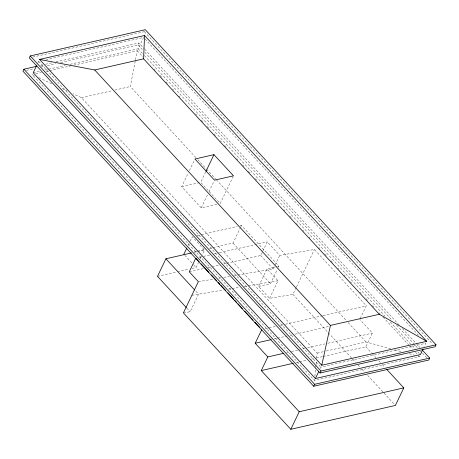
<?xml version="1.0" encoding="UTF-8"?>
<svg xmlns="http://www.w3.org/2000/svg" width="459" height="459" viewBox="0 0 459 459"><rect width="100%" height="100%" fill="white"/><g stroke="black" fill="none" stroke-linecap="round" stroke-linejoin="round"><path stroke-width="0.34" stroke-dasharray="2.29 1.72" d="M418.465 355.49L419.434 356.54L314.467 380.477L314.604 379.077M314.88 376.271L315.706 367.854M315.781 367.154L315.987 365.054M316.056 364.348L316.4 360.843M316.676 358.043L317.158 353.132L81.45 97.687L73.038 93.745M195.895 157.592L130.333 86.539L135.348 60.548M135.48 59.848L137.241 50.714L73.979 65.138M37.724 63.267L38.631 61.38L40.019 61.064M60.605 62.579L138.01 44.93L138.945 42.98L144.292 48.774M32.796 57.1L144.367 31.66L145.067 30.196M70.049 64.3L138.176 48.763L143.598 37.449L46.279 59.636M216.826 204.324L201.22 207.881L181.684 186.71L188.167 173.181M189.401 170.599L194.65 159.646M205.626 172.068L200.686 182.378L220.217 203.549L233.189 176.486M201.22 207.881L207.703 194.352M208.937 191.77L214.187 180.817M188.052 245.49L189.854 241.727M190.152 241.101L192.258 236.712L204.502 249.977L202.396 254.366M191.948 268.481L196.085 267.54L198.489 262.525M200.29 258.761L202.098 254.997M183.405 312.895L190.175 311.747L198.586 294.185L195.706 291.063M212.936 247.642L233.023 243.063L240.539 227.377M240.837 226.752L241.44 225.495L278.929 266.128L278.326 267.379M226.723 263.265L260.712 255.514L262.496 251.79M262.795 251.171L267.258 241.859L279.72 255.365L314.409 249.495L366.322 305.757L360.074 318.798M296.21 287.483L292.905 294.38L269.576 298.327L258.583 286.41L266.995 268.848L276.938 266.581M237.888 274.987L273.174 269.02L279.72 255.365M258.583 286.41L270.512 283.691L277.127 269.892M269.576 298.327L277.993 280.765L266.995 268.848M296.508 286.858L314.409 249.495M320.221 368.462L320.824 367.206L425.791 343.275L424.288 346.419M323.314 356.442L365.84 346.746L372.387 333.085L359.776 319.418M40.621 65.396L42.716 64.92M45.504 64.289L52.475 62.694M55.964 61.902L138.945 42.98M26.438 70.37L34.109 68.62M41.08 67.031L43.869 66.394M47.357 65.603L55.723 63.692M33.209 72.7L40.157 71.116M45.022 70.003L47.805 69.372M48.499 69.211L65.184 65.407M35.745 73.859L41.31 72.591M46.175 71.484L48.958 70.847M49.652 70.686L70.508 65.935M81.45 97.687L112.18 90.681M114.968 90.044L130.333 86.539M181.684 186.71L199.326 182.688M197.106 235.605L200.572 234.819M201.266 234.658L237.286 226.448M240.051 225.811L241.44 225.495M194.232 251.905L197.003 251.274M197.697 251.113L204.622 249.535M209.47 248.428L212.242 247.797M194.163 252.335L196.922 251.704M197.611 251.549L204.502 249.977M199.286 257.356L202.769 256.558M203.463 256.403L209.729 254.974M213.905 254.022L218.782 252.909M219.477 252.748L267.258 241.859M157.5 276.341L176.79 271.94M177.478 271.785L189.194 269.112M189.263 271.808L203.83 268.486M207.99 267.54L211.461 266.748M212.156 266.587L219.092 265.009M223.946 263.902L226.029 263.426M277.603 266.427L278.929 266.128M265.222 328.81L275.664 326.429M280.541 325.316L284.718 324.364M285.412 324.209L322.413 315.769M323.107 315.614L366.322 305.757M274.023 338.971L276.811 338.335M277.506 338.18L287.271 335.954M290.059 335.317L292.148 334.841M294.936 334.204L329.097 326.412M286.628 352.638L290.811 351.686M291.511 351.525L299.876 349.62M302.665 348.983L306.847 348.025M307.547 347.87L324.978 343.894M327.766 343.257L372.387 333.085M317.158 353.132L323.446 351.697M326.24 351.06L366.041 341.984L390.684 348.702M296.124 362.644L298.912 362.008M299.607 361.847L307.278 360.097M311.46 359.145L313.549 358.668M316.337 358.031L322.614 356.603M198.363 281.671L213.183 279.164M218.828 278.211L220.945 277.85M223.768 277.374L229.42 276.421M234.36 275.584L237.183 275.107M191.816 295.332L223.602 289.956M228.548 289.124L231.37 288.642M232.076 288.527L239.145 287.328M244.085 286.496L247.619 285.9M248.325 285.779L277.993 280.765M394.792 349.827L401.636 351.692M409.17 353.746L414.643 355.237M418.069 356.167L419.434 356.54M34.213 75.563L32.273 74.651L314.467 380.477M38.74 77.68L52.332 84.049M62.04 88.593L67.215 91.02M144.367 31.66L432.682 344.124M145.055 39.026L418.992 335.902M144.78 49.302L399.06 324.88M402.463 328.569L419.968 347.538M138.01 44.93L142.869 50.203M144.815 52.309L391.808 319.98M396.668 325.253L418.063 348.433M420.49 351.072L421.953 352.65M422.435 353.178L426.813 357.917M138.176 48.763L144.006 55.08M144.493 55.608L384.912 316.165M390.259 321.954L411.625 345.116M412.113 345.644L415.028 348.8M417.942 351.961L419.4 353.539M137.241 50.714L143.07 57.031M154.241 69.137L155.211 70.193M160.071 75.454L161.528 77.037M165.9 81.771L167.839 83.877M172.699 89.144L173.668 90.193M179.01 95.983L179.985 97.038M195.528 113.884L196.498 114.934M201.352 120.201L202.809 121.778M207.181 126.518L209.126 128.618M213.98 133.885L215.437 135.462M220.297 140.729L221.267 141.779M224.669 145.463L226.126 147.046M236.81 158.625L237.785 159.675M242.639 164.942L244.096 166.519M248.468 171.259L250.413 173.364M255.267 178.626L256.724 180.203M261.584 185.47L262.554 186.52M277.609 202.838L278.579 203.894M283.926 209.683L284.896 210.733M289.755 216L291.213 217.577M296.554 223.367L297.524 224.422M302.865 230.211L303.841 231.261M309.182 237.056L310.152 238.106M318.896 247.585L319.866 248.635M324.725 253.896L326.183 255.479M331.037 260.741L332.494 262.318M337.835 268.113L338.811 269.163M344.152 274.952L345.122 276.008M350.464 281.797L351.439 282.847M360.177 292.326L361.153 293.376M366.007 298.643L367.464 300.22M372.324 305.482L373.781 307.065M379.123 312.854L380.092 313.904M383.007 317.066L409.239 345.489M409.721 346.017L412.635 349.173M415.55 352.334L417.977 354.962M197.835 159.692L206.091 168.642M206.579 169.17L215.805 179.165M216.292 179.693L346.212 320.497M348.146 322.591L366.041 341.984M365.84 346.746L371.606 352.994M372.088 353.516L375.932 357.681M378.813 360.803L380.253 362.369M382.175 364.452L384.579 367.051M260.712 255.514L273.174 269.02M292.905 294.38L352.156 358.599M352.644 359.127L355.559 362.283M357.986 364.916L359.925 367.022M361.87 369.128L364.297 371.756M367.699 375.445L395.383 405.446M233.023 243.063L270.512 283.691M38.631 61.38L320.824 367.206M184.788 255.296L193.262 264.482M193.732 264.992L196.085 267.54M186.807 308.104L190.175 311.747"/><path stroke-width="0.69" d="M426.727 341.318L379.318 314.277L143.61 58.827L144.533 35.492L39.566 59.429L321.759 365.255L426.727 341.318L144.533 35.492M321.759 365.255L330.434 325.42L94.726 69.975L39.566 59.429M36.439 66.354L23.885 69.217L22.95 71.168L313.698 386.26L428.758 360.028L429.693 358.077L422.4 350.171M30.242 55.946L29.307 57.897L320.055 372.989L435.115 346.757L436.05 344.807L145.302 29.709L30.242 55.946L320.99 371.038L436.05 344.807M36.823 65.155L33.209 72.7L315.402 378.526L420.369 354.589L423.083 348.932M205.93 171.425L213.963 154.666L233.499 175.837L214.496 180.169L194.96 158.998L213.963 154.666M191.409 252.961L165.917 258.773L157.5 276.341L186.331 307.582M183.841 254.275L186.847 248.003M283.84 353.275L267.804 356.93L255.198 343.263L261.745 329.602M386.501 369.134L403.8 387.884L299.216 411.729L261.263 370.591L267.804 356.93M199.2 261.825L195.809 258.147L189.263 271.808L198.363 281.671L183.405 312.895L290.805 429.291L299.216 411.729M315.402 378.526L318.712 371.606M313.698 386.26L314.633 384.309L429.693 358.077M320.055 372.989L320.99 371.038M403.8 387.884L395.383 405.446L290.805 429.291M94.726 69.975L143.61 58.827M330.434 325.42L379.318 314.277M255.198 343.263L271.235 339.608M261.263 370.591L293.33 363.276M23.885 69.217L314.633 384.309M201.14 263.925L208.897 272.336M211.324 274.958L216.654 280.742M218.111 282.319L220.05 284.419M221.02 285.469L225.38 290.197M227.807 292.825L233.625 299.13M234.595 300.18L236.534 302.28M237.986 303.858L242.352 308.586M244.773 311.213L253.018 320.147M254.957 322.247L259.805 327.502M165.917 258.773L194.742 290.019"/></g></svg>
